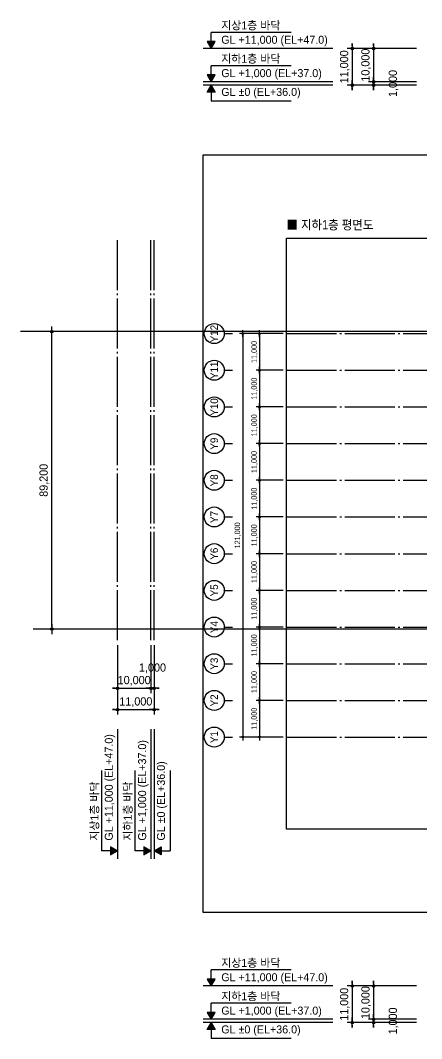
# Model space of a CAD drawing. Header units: millimetres. Extents: x 722866 to 1854783, y 2964952 to 3340562.
# Drawn here: x 1310866 to 1431221, y 2998641 to 3304039 of the extents above; entities that cross this region are included whole.
import ezdxf
from ezdxf.enums import TextEntityAlignment as Align

# ---------------------------------------------------------------- set-up
doc = ezdxf.new("R2010")
doc.units = ezdxf.units.MM
doc.linetypes.add('CEN', pattern=[35, 30, -2, 1, -2])
doc.linetypes.add('HIDDEN', pattern=[2, 1, -1])
for name, color, linetype in [('4A.TEC CEN', 1, 'CEN'), ('4A.TEC DIM', 7, 'Continuous'), ('4A.TEC TEXT 2', 3, 'Continuous'), ('4A.TEC 심볼', 7, 'Continuous'), ('LEVEL', 7, 'Continuous'), ('SYM', 7, 'Continuous'), ('TEX', 3, 'Continuous'), ('획지선', 8, 'HIDDEN')]:
    doc.layers.add(name, color=color, linetype=linetype)
doc.layers.add('DEFPOINT', color=135, linetype='Continuous', plot=False)
doc.styles.add('GHS', font='malgun.ttf')
doc.styles.add('title', font='H2HDRM.TTF')
doc.styles.add('나눔고딕', font='')
doc.styles.add('울릉도L', font='')
doc.styles.add('휴먼모음T', font='')
doc.styles.get('나눔고딕').set_extended_font_data('Dotum')
doc.styles.get('울릉도L').set_extended_font_data('Dotum')
doc.styles.get('휴먼모음T').set_extended_font_data('MoeumT R')
doc.dimstyles.new('DIM_600(외부치수)', dxfattribs={"dimscale": 400, "dimtxt": 3.3, "dimasz": 1, "dimexe": 2, "dimexo": 2, "dimgap": 1, "dimtad": 1, "dimdec": 0, "dimdsep": 46, "dimlunit": 6, "dimtxsty": '나눔고딕', "dimblk1": 'DIMDOT', "dimblk2": 'DIMDOT', "dimsah": 1, "dimcen": 2.5, "dimdle": 1.5, "dimclrd": 8, "dimclre": 8, "dimclrt": 3, "dimadec": 0, "dimazin": 0, "dimtfac": 1, "dimtdec": 0, "dimtix": 1, "dimtmove": 2, "dimatfit": 3, "dimldrblk": 'DIMDOT', "dimfxl": 1, "dimtvp": 1, "dimtolj": 1, "dimtzin": 0, "dimarcsym": 0})

# ---------------------------------------------------------------- blocks, each defined once
blk = doc.blocks.new('ccs122')
at = {"layer": '4A.TEC 심볼'}
blk.add_line((0, 8), (0, 3), dxfattribs=at)
blk.add_circle((0, 14), 6, dxfattribs=at)
at = {"layer": '4A.TEC TEXT 2', "color": 3, "style": 'GHS'}
blk.add_attdef('NO', text='', height=4.5, dxfattribs=at).set_placement((-0.01, 14.02), align=Align.MIDDLE_CENTER)
blk = doc.blocks.new('DIMDOT')
at = {"color": 0}
blk.add_line((-2, 0), (2, 0), dxfattribs=at)
for radius in [0.5, 0.25]:
    blk.add_circle((0, 0), radius, dxfattribs=at)
blk = doc.blocks.new('*D197')
at = {"layer": '4A.TEC DIM', "color": 8, "lineweight": -2}
for p, q in [((18731, 109699), (10649, 109699)), ((11649, 109199), (11649, 99199)), ((18731, 98699), (10649, 98699))]:
    blk.add_line(p, q, dxfattribs=at)
at = {"layer": 'Defpoints', "color": 0, "lineweight": -3}
for p in [(19731, 109699), (11649, 98699), (19731, 98699)]:
    blk.add_point(p, dxfattribs=at)
at = {"layer": '4A.TEC DIM', "color": 8, "lineweight": -2, "xscale": 500, "yscale": 500, "zscale": 500}
for p, rotation in [((11649, 109699), 90), ((11649, 98699), 270)]:
    blk.add_blockref('DIMDOT', p, dxfattribs=dict(at, rotation=rotation))
at = {"layer": '4A.TEC DIM', "color": 3, "insert": (10164, 104199), "char_height": 1650, "attachment_point": 5, "rotation": 90, "style": '나눔고딕'}
blk.add_mtext('\\A1;11,000', dxfattribs=at)
blk = doc.blocks.new('*D198')
at = {"layer": '4A.TEC DIM', "color": 8, "lineweight": -2}
for p, q in [((18731, 153699), (5636, 153699)), ((6636, 153199), (6636, 33199)), ((18731, 32699), (5636, 32699))]:
    blk.add_line(p, q, dxfattribs=at)
at = {"layer": 'Defpoints', "color": 0, "lineweight": -3}
for p in [(19731, 153699), (6636, 32699), (19731, 32699)]:
    blk.add_point(p, dxfattribs=at)
at = {"layer": '4A.TEC DIM', "color": 8, "lineweight": -2, "xscale": 500, "yscale": 500, "zscale": 500}
for p, rotation in [((6636, 153699), 90), ((6636, 32699), 270)]:
    blk.add_blockref('DIMDOT', p, dxfattribs=dict(at, rotation=rotation))
at = {"layer": '4A.TEC DIM', "color": 3, "insert": (5151, 93199), "char_height": 1650, "attachment_point": 5, "rotation": 90, "style": '나눔고딕'}
blk.add_mtext('\\A1;121,000', dxfattribs=at)
blk = doc.blocks.new('*D199')
at = {"layer": '4A.TEC DIM', "color": 8, "lineweight": -2}
for p, q in [((18731, 43699), (10649, 43699)), ((11649, 43199), (11649, 33199)), ((18731, 32699), (10649, 32699))]:
    blk.add_line(p, q, dxfattribs=at)
at = {"layer": 'Defpoints', "color": 0, "lineweight": -3}
for p in [(19731, 43699), (11649, 32699), (19731, 32699)]:
    blk.add_point(p, dxfattribs=at)
at = {"layer": '4A.TEC DIM', "color": 8, "lineweight": -2, "xscale": 500, "yscale": 500, "zscale": 500}
for p, rotation in [((11649, 43699), 90), ((11649, 32699), 270)]:
    blk.add_blockref('DIMDOT', p, dxfattribs=dict(at, rotation=rotation))
at = {"layer": '4A.TEC DIM', "color": 3, "insert": (10164, 38199), "char_height": 1650, "attachment_point": 5, "rotation": 90, "style": '나눔고딕'}
blk.add_mtext('\\A1;11,000', dxfattribs=at)
blk = doc.blocks.new('*D200')
at = {"layer": '4A.TEC DIM', "color": 8, "lineweight": -2}
for p, q in [((18731, 54699), (10649, 54699)), ((11649, 54199), (11649, 44199)), ((18731, 43699), (10649, 43699))]:
    blk.add_line(p, q, dxfattribs=at)
at = {"layer": 'Defpoints', "color": 0, "lineweight": -3}
for p in [(19731, 54699), (11649, 43699), (19731, 43699)]:
    blk.add_point(p, dxfattribs=at)
at = {"layer": '4A.TEC DIM', "color": 8, "lineweight": -2, "xscale": 500, "yscale": 500, "zscale": 500}
for p, rotation in [((11649, 54699), 90), ((11649, 43699), 270)]:
    blk.add_blockref('DIMDOT', p, dxfattribs=dict(at, rotation=rotation))
at = {"layer": '4A.TEC DIM', "color": 3, "insert": (10164, 49199), "char_height": 1650, "attachment_point": 5, "rotation": 90, "style": '나눔고딕'}
blk.add_mtext('\\A1;11,000', dxfattribs=at)
blk = doc.blocks.new('*D201')
at = {"layer": '4A.TEC DIM', "color": 8, "lineweight": -2}
for p, q in [((18731, 65699), (10649, 65699)), ((11649, 65199), (11649, 55199)), ((18731, 54699), (10649, 54699))]:
    blk.add_line(p, q, dxfattribs=at)
at = {"layer": 'Defpoints', "color": 0, "lineweight": -3}
for p in [(19731, 65699), (11649, 54699), (19731, 54699)]:
    blk.add_point(p, dxfattribs=at)
at = {"layer": '4A.TEC DIM', "color": 8, "lineweight": -2, "xscale": 500, "yscale": 500, "zscale": 500}
for p, rotation in [((11649, 65699), 90), ((11649, 54699), 270)]:
    blk.add_blockref('DIMDOT', p, dxfattribs=dict(at, rotation=rotation))
at = {"layer": '4A.TEC DIM', "color": 3, "insert": (10164, 60199), "char_height": 1650, "attachment_point": 5, "rotation": 90, "style": '나눔고딕'}
blk.add_mtext('\\A1;11,000', dxfattribs=at)
blk = doc.blocks.new('*D202')
at = {"layer": '4A.TEC DIM', "color": 8, "lineweight": -2}
for p, q in [((18731, 76699), (10649, 76699)), ((11649, 76199), (11649, 66199)), ((18731, 65699), (10649, 65699))]:
    blk.add_line(p, q, dxfattribs=at)
at = {"layer": 'Defpoints', "color": 0, "lineweight": -3}
for p in [(19731, 76699), (11649, 65699), (19731, 65699)]:
    blk.add_point(p, dxfattribs=at)
at = {"layer": '4A.TEC DIM', "color": 8, "lineweight": -2, "xscale": 500, "yscale": 500, "zscale": 500}
for p, rotation in [((11649, 76699), 90), ((11649, 65699), 270)]:
    blk.add_blockref('DIMDOT', p, dxfattribs=dict(at, rotation=rotation))
at = {"layer": '4A.TEC DIM', "color": 3, "insert": (10164, 71199), "char_height": 1650, "attachment_point": 5, "rotation": 90, "style": '나눔고딕'}
blk.add_mtext('\\A1;11,000', dxfattribs=at)
blk = doc.blocks.new('*D203')
at = {"layer": '4A.TEC DIM', "color": 8, "lineweight": -2}
for p, q in [((18731, 87699), (10649, 87699)), ((11649, 87199), (11649, 77199)), ((18731, 76699), (10649, 76699))]:
    blk.add_line(p, q, dxfattribs=at)
at = {"layer": 'Defpoints', "color": 0, "lineweight": -3}
for p in [(19731, 87699), (11649, 76699), (19731, 76699)]:
    blk.add_point(p, dxfattribs=at)
at = {"layer": '4A.TEC DIM', "color": 8, "lineweight": -2, "xscale": 500, "yscale": 500, "zscale": 500}
for p, rotation in [((11649, 87699), 90), ((11649, 76699), 270)]:
    blk.add_blockref('DIMDOT', p, dxfattribs=dict(at, rotation=rotation))
at = {"layer": '4A.TEC DIM', "color": 3, "insert": (10164, 82199), "char_height": 1650, "attachment_point": 5, "rotation": 90, "style": '나눔고딕'}
blk.add_mtext('\\A1;11,000', dxfattribs=at)
blk = doc.blocks.new('*D204')
at = {"layer": '4A.TEC DIM', "color": 8, "lineweight": -2}
for p, q in [((18731, 98699), (10649, 98699)), ((11649, 98199), (11649, 88199)), ((18731, 87699), (10649, 87699))]:
    blk.add_line(p, q, dxfattribs=at)
at = {"layer": 'Defpoints', "color": 0, "lineweight": -3}
for p in [(19731, 98699), (11649, 87699), (19731, 87699)]:
    blk.add_point(p, dxfattribs=at)
at = {"layer": '4A.TEC DIM', "color": 8, "lineweight": -2, "xscale": 500, "yscale": 500, "zscale": 500}
for p, rotation in [((11649, 98699), 90), ((11649, 87699), 270)]:
    blk.add_blockref('DIMDOT', p, dxfattribs=dict(at, rotation=rotation))
at = {"layer": '4A.TEC DIM', "color": 3, "insert": (10164, 93199), "char_height": 1650, "attachment_point": 5, "rotation": 90, "style": '나눔고딕'}
blk.add_mtext('\\A1;11,000', dxfattribs=at)
blk = doc.blocks.new('*D214')
at = {"layer": '4A.TEC DIM', "color": 8, "lineweight": -2}
for p, q in [((18731, 120699), (10649, 120699)), ((11649, 120199), (11649, 110199)), ((18731, 109699), (10649, 109699))]:
    blk.add_line(p, q, dxfattribs=at)
at = {"layer": 'Defpoints', "color": 0, "lineweight": -3}
for p in [(19731, 120699), (11649, 109699), (19731, 109699)]:
    blk.add_point(p, dxfattribs=at)
at = {"layer": '4A.TEC DIM', "color": 8, "lineweight": -2, "xscale": 500, "yscale": 500, "zscale": 500}
for p, rotation in [((11649, 120699), 90), ((11649, 109699), 270)]:
    blk.add_blockref('DIMDOT', p, dxfattribs=dict(at, rotation=rotation))
at = {"layer": '4A.TEC DIM', "color": 3, "insert": (10164, 115199), "char_height": 1650, "attachment_point": 5, "rotation": 90, "style": '나눔고딕'}
blk.add_mtext('\\A1;11,000', dxfattribs=at)
blk = doc.blocks.new('*D215')
at = {"layer": '4A.TEC DIM', "color": 8, "lineweight": -2}
for p, q in [((18731, 131699), (10649, 131699)), ((11649, 131199), (11649, 121199)), ((18731, 120699), (10649, 120699))]:
    blk.add_line(p, q, dxfattribs=at)
at = {"layer": 'Defpoints', "color": 0, "lineweight": -3}
for p in [(19731, 131699), (11649, 120699), (19731, 120699)]:
    blk.add_point(p, dxfattribs=at)
at = {"layer": '4A.TEC DIM', "color": 8, "lineweight": -2, "xscale": 500, "yscale": 500, "zscale": 500}
for p, rotation in [((11649, 131699), 90), ((11649, 120699), 270)]:
    blk.add_blockref('DIMDOT', p, dxfattribs=dict(at, rotation=rotation))
at = {"layer": '4A.TEC DIM', "color": 3, "insert": (10164, 126199), "char_height": 1650, "attachment_point": 5, "rotation": 90, "style": '나눔고딕'}
blk.add_mtext('\\A1;11,000', dxfattribs=at)
blk = doc.blocks.new('*D216')
at = {"layer": '4A.TEC DIM', "color": 8, "lineweight": -2}
for p, q in [((18731, 142699), (10649, 142699)), ((11649, 142199), (11649, 132199)), ((18731, 131699), (10649, 131699))]:
    blk.add_line(p, q, dxfattribs=at)
at = {"layer": 'Defpoints', "color": 0, "lineweight": -3}
for p in [(19731, 142699), (11649, 131699), (19731, 131699)]:
    blk.add_point(p, dxfattribs=at)
at = {"layer": '4A.TEC DIM', "color": 8, "lineweight": -2, "xscale": 500, "yscale": 500, "zscale": 500}
for p, rotation in [((11649, 142699), 90), ((11649, 131699), 270)]:
    blk.add_blockref('DIMDOT', p, dxfattribs=dict(at, rotation=rotation))
at = {"layer": '4A.TEC DIM', "color": 3, "insert": (10164, 137199), "char_height": 1650, "attachment_point": 5, "rotation": 90, "style": '나눔고딕'}
blk.add_mtext('\\A1;11,000', dxfattribs=at)
blk = doc.blocks.new('*D217')
at = {"layer": '4A.TEC DIM', "color": 8, "lineweight": -2}
for p, q in [((18731, 153699), (10649, 153699)), ((11649, 153199), (11649, 143199)), ((18731, 142699), (10649, 142699))]:
    blk.add_line(p, q, dxfattribs=at)
at = {"layer": 'Defpoints', "color": 0, "lineweight": -3}
for p in [(19731, 153699), (11649, 142699), (19731, 142699)]:
    blk.add_point(p, dxfattribs=at)
at = {"layer": '4A.TEC DIM', "color": 8, "lineweight": -2, "xscale": 500, "yscale": 500, "zscale": 500}
for p, rotation in [((11649, 153699), 90), ((11649, 142699), 270)]:
    blk.add_blockref('DIMDOT', p, dxfattribs=dict(at, rotation=rotation))
at = {"layer": '4A.TEC DIM', "color": 3, "insert": (10164, 148199), "char_height": 1650, "attachment_point": 5, "rotation": 90, "style": '나눔고딕'}
blk.add_mtext('\\A1;11,000', dxfattribs=at)
blk = doc.blocks.new('anglearrow')
at = {"layer": 'LEVEL'}
blk.add_hatch(color=4, dxfattribs=at).paths.add_polyline_path([(49917, 5497), (49992, 5367), (50067, 5497)])
at = {"layer": 'LEVEL', "color": 4}
blk.add_lwpolyline([(49992, 5367), (50067, 5497), (49917, 5497)], close=True, dxfattribs=at)
blk = doc.blocks.new('*D154')
at = {"layer": '4A.TEC DIM', "color": 8, "lineweight": -2}
for p, q in [((1416818, 3005191), (1416818, 3005941)), ((1429718, 3004441), (1415318, 3004441)), ((1429718, 3003441), (1415318, 3003441)), ((1416818, 3004441), (1416818, 3003441)), ((1416818, 3002691), (1416818, 3001941))]:
    blk.add_line(p, q, dxfattribs=at)
at = {"layer": 'Defpoints', "color": 0, "lineweight": -3}
for p in [(1416818, 3003441), (1431218, 3004441), (1431218, 3003441)]:
    blk.add_point(p, dxfattribs=at)
at = {"layer": '4A.TEC DIM', "color": 8, "lineweight": -2, "xscale": 750, "yscale": 750, "zscale": 750}
for p, rotation in [((1416818, 3004441), 270), ((1416818, 3003441), 90)]:
    blk.add_blockref('DIMDOT', p, dxfattribs=dict(at, rotation=rotation))
at = {"layer": '4A.TEC DIM', "color": 3, "insert": (1422811, 3003941), "char_height": 2475, "attachment_point": 5, "rotation": 90, "style": '나눔고딕'}
blk.add_mtext('\\A1;1,000', dxfattribs=at)
blk = doc.blocks.new('*D155')
at = {"layer": '4A.TEC DIM', "color": 8, "lineweight": -2}
for p, q in [((1429718, 3014441), (1415318, 3014441)), ((1416818, 3015191), (1416818, 3015941)), ((1416818, 3014441), (1416818, 3004441)), ((1429718, 3004441), (1415318, 3004441)), ((1416818, 3003691), (1416818, 3002941))]:
    blk.add_line(p, q, dxfattribs=at)
at = {"layer": 'Defpoints', "color": 0, "lineweight": -3}
for p in [(1431218, 3014441), (1416818, 3004441), (1431218, 3004441)]:
    blk.add_point(p, dxfattribs=at)
at = {"layer": '4A.TEC DIM', "color": 8, "lineweight": -2, "xscale": 750, "yscale": 750, "zscale": 750}
for p, rotation in [((1416818, 3014441), 270), ((1416818, 3004441), 90)]:
    blk.add_blockref('DIMDOT', p, dxfattribs=dict(at, rotation=rotation))
at = {"layer": '4A.TEC DIM', "color": 3, "insert": (1414591, 3009441), "char_height": 2475, "attachment_point": 5, "rotation": 90, "style": '나눔고딕'}
blk.add_mtext('\\A1;10,000', dxfattribs=at)
blk = doc.blocks.new('*D156')
at = {"layer": '4A.TEC DIM', "color": 8, "lineweight": -2}
for p, q in [((1429718, 3014441), (1408918, 3014441)), ((1410418, 3015191), (1410418, 3015941)), ((1410418, 3014441), (1410418, 3003441)), ((1429723, 3003441), (1408918, 3003441)), ((1410418, 3002691), (1410418, 3001941))]:
    blk.add_line(p, q, dxfattribs=at)
at = {"layer": 'Defpoints', "color": 0, "lineweight": -3}
for p in [(1431218, 3014441), (1410418, 3003441), (1431223, 3003441)]:
    blk.add_point(p, dxfattribs=at)
at = {"layer": '4A.TEC DIM', "color": 8, "lineweight": -2, "xscale": 750, "yscale": 750, "zscale": 750}
for p, rotation in [((1410418, 3014441), 270), ((1410418, 3003441), 90)]:
    blk.add_blockref('DIMDOT', p, dxfattribs=dict(at, rotation=rotation))
at = {"layer": '4A.TEC DIM', "color": 3, "insert": (1408191, 3008941), "char_height": 2475, "attachment_point": 5, "rotation": 90, "style": '나눔고딕'}
blk.add_mtext('\\A1;11,000', dxfattribs=at)
blk = doc.blocks.new('*D163')
at = {"layer": '4A.TEC DIM', "color": 8, "lineweight": -2}
for p, q in [((1416818, 3286361), (1416818, 3287111)), ((1429718, 3285611), (1415318, 3285611)), ((1429718, 3284611), (1415318, 3284611)), ((1416818, 3285611), (1416818, 3284611)), ((1416818, 3283861), (1416818, 3283111))]:
    blk.add_line(p, q, dxfattribs=at)
at = {"layer": 'Defpoints', "color": 0, "lineweight": -3}
for p in [(1416818, 3284611), (1431218, 3285611), (1431218, 3284611)]:
    blk.add_point(p, dxfattribs=at)
at = {"layer": '4A.TEC DIM', "color": 8, "lineweight": -2, "xscale": 750, "yscale": 750, "zscale": 750}
for p, rotation in [((1416818, 3285611), 270), ((1416818, 3284611), 90)]:
    blk.add_blockref('DIMDOT', p, dxfattribs=dict(at, rotation=rotation))
at = {"layer": '4A.TEC DIM', "color": 3, "insert": (1422811, 3285111), "char_height": 2475, "attachment_point": 5, "rotation": 90, "style": '나눔고딕'}
blk.add_mtext('\\A1;1,000', dxfattribs=at)
blk = doc.blocks.new('*D164')
at = {"layer": '4A.TEC DIM', "color": 8, "lineweight": -2}
for p, q in [((1429718, 3295611), (1415318, 3295611)), ((1416818, 3296361), (1416818, 3297111)), ((1416818, 3295611), (1416818, 3285611)), ((1429718, 3285611), (1415318, 3285611)), ((1416818, 3284861), (1416818, 3284111))]:
    blk.add_line(p, q, dxfattribs=at)
at = {"layer": 'Defpoints', "color": 0, "lineweight": -3}
for p in [(1431218, 3295611), (1416818, 3285611), (1431218, 3285611)]:
    blk.add_point(p, dxfattribs=at)
at = {"layer": '4A.TEC DIM', "color": 8, "lineweight": -2, "xscale": 750, "yscale": 750, "zscale": 750}
for p, rotation in [((1416818, 3295611), 270), ((1416818, 3285611), 90)]:
    blk.add_blockref('DIMDOT', p, dxfattribs=dict(at, rotation=rotation))
at = {"layer": '4A.TEC DIM', "color": 3, "insert": (1414591, 3290611), "char_height": 2475, "attachment_point": 5, "rotation": 90, "style": '나눔고딕'}
blk.add_mtext('\\A1;10,000', dxfattribs=at)
blk = doc.blocks.new('*D165')
at = {"layer": '4A.TEC DIM', "color": 8, "lineweight": -2}
for p, q in [((1429718, 3295611), (1408918, 3295611)), ((1410418, 3296361), (1410418, 3297111)), ((1410418, 3295611), (1410418, 3284611)), ((1429723, 3284611), (1408918, 3284611)), ((1410418, 3283861), (1410418, 3283111))]:
    blk.add_line(p, q, dxfattribs=at)
at = {"layer": 'Defpoints', "color": 0, "lineweight": -3}
for p in [(1431218, 3295611), (1410418, 3284611), (1431223, 3284611)]:
    blk.add_point(p, dxfattribs=at)
at = {"layer": '4A.TEC DIM', "color": 8, "lineweight": -2, "xscale": 750, "yscale": 750, "zscale": 750}
for p, rotation in [((1410418, 3295611), 270), ((1410418, 3284611), 90)]:
    blk.add_blockref('DIMDOT', p, dxfattribs=dict(at, rotation=rotation))
at = {"layer": '4A.TEC DIM', "color": 3, "insert": (1408191, 3290111), "char_height": 2475, "attachment_point": 5, "rotation": 90, "style": '나눔고딕'}
blk.add_mtext('\\A1;11,000', dxfattribs=at)
blk = doc.blocks.new('*D171')
at = {"layer": '4A.TEC DIM', "color": 8, "lineweight": -2}
for p, q in [((1349998, 3116617), (1349998, 3102217)), ((1350998, 3116617), (1350998, 3102217)), ((1349248, 3103717), (1348498, 3103717)), ((1349998, 3103717), (1350998, 3103717)), ((1351748, 3103717), (1352498, 3103717))]:
    blk.add_line(p, q, dxfattribs=at)
at = {"layer": 'Defpoints', "color": 0, "lineweight": -3}
for p in [(1349998, 3118117), (1350998, 3118117), (1350998, 3103717)]:
    blk.add_point(p, dxfattribs=at)
at = {"layer": '4A.TEC DIM', "color": 8, "lineweight": -2, "xscale": 750, "yscale": 750, "zscale": 750}
blk.add_blockref('DIMDOT', (1349998, 3103717), dxfattribs=at)
at = {"layer": '4A.TEC DIM', "color": 8, "lineweight": -2, "xscale": 750, "yscale": 750, "zscale": 750, "rotation": 180}
blk.add_blockref('DIMDOT', (1350998, 3103717), dxfattribs=at)
at = {"layer": '4A.TEC DIM', "color": 3, "insert": (1350498, 3109710), "char_height": 2475, "attachment_point": 5, "style": '나눔고딕'}
blk.add_mtext('\\A1;1,000', dxfattribs=at)
blk = doc.blocks.new('*D172')
at = {"layer": '4A.TEC DIM', "color": 8, "lineweight": -2}
for p, q in [((1339998, 3116617), (1339998, 3102217)), ((1349998, 3116617), (1349998, 3102217)), ((1339248, 3103717), (1338498, 3103717)), ((1339998, 3103717), (1349998, 3103717)), ((1350748, 3103717), (1351498, 3103717))]:
    blk.add_line(p, q, dxfattribs=at)
at = {"layer": 'Defpoints', "color": 0, "lineweight": -3}
for p in [(1339998, 3118117), (1349998, 3118117), (1349998, 3103717)]:
    blk.add_point(p, dxfattribs=at)
at = {"layer": '4A.TEC DIM', "color": 8, "lineweight": -2, "xscale": 750, "yscale": 750, "zscale": 750}
blk.add_blockref('DIMDOT', (1339998, 3103717), dxfattribs=at)
at = {"layer": '4A.TEC DIM', "color": 8, "lineweight": -2, "xscale": 750, "yscale": 750, "zscale": 750, "rotation": 180}
blk.add_blockref('DIMDOT', (1349998, 3103717), dxfattribs=at)
at = {"layer": '4A.TEC DIM', "color": 3, "insert": (1344998, 3105945), "char_height": 2475, "attachment_point": 5, "style": '나눔고딕'}
blk.add_mtext('\\A1;10,000', dxfattribs=at)
blk = doc.blocks.new('*D173')
at = {"layer": '4A.TEC DIM', "color": 8, "lineweight": -2}
for p, q in [((1339998, 3116617), (1339998, 3095817)), ((1350998, 3116623), (1350998, 3095817)), ((1339248, 3097317), (1338498, 3097317)), ((1339998, 3097317), (1350998, 3097317)), ((1351748, 3097317), (1352498, 3097317))]:
    blk.add_line(p, q, dxfattribs=at)
at = {"layer": 'Defpoints', "color": 0, "lineweight": -3}
for p in [(1339998, 3118117), (1350998, 3118123), (1350998, 3097317)]:
    blk.add_point(p, dxfattribs=at)
at = {"layer": '4A.TEC DIM', "color": 8, "lineweight": -2, "xscale": 750, "yscale": 750, "zscale": 750}
blk.add_blockref('DIMDOT', (1339998, 3097317), dxfattribs=at)
at = {"layer": '4A.TEC DIM', "color": 8, "lineweight": -2, "xscale": 750, "yscale": 750, "zscale": 750, "rotation": 180}
blk.add_blockref('DIMDOT', (1350998, 3097317), dxfattribs=at)
at = {"layer": '4A.TEC DIM', "color": 3, "insert": (1345498, 3099545), "char_height": 2475, "attachment_point": 5, "style": '나눔고딕'}
blk.add_mtext('\\A1;11,000', dxfattribs=at)
blk = doc.blocks.new('*D174')
at = {"layer": '4A.TEC DIM', "color": 8, "lineweight": -2}
for p, q in [((1338160, 3210691), (1318793, 3210691)), ((1320293, 3122241), (1320293, 3209941)), ((1338498, 3121491), (1318793, 3121491))]:
    blk.add_line(p, q, dxfattribs=at)
at = {"layer": 'Defpoints', "color": 0, "lineweight": -3}
for p in [(1320293, 3210691), (1339660, 3210691), (1339998, 3121491)]:
    blk.add_point(p, dxfattribs=at)
at = {"layer": '4A.TEC DIM', "color": 8, "lineweight": -2, "xscale": 750, "yscale": 750, "zscale": 750}
for p, rotation in [((1320293, 3210691), 90), ((1320293, 3121491), 270)]:
    blk.add_blockref('DIMDOT', p, dxfattribs=dict(at, rotation=rotation))
at = {"layer": '4A.TEC DIM', "color": 3, "insert": (1318065, 3166091), "char_height": 2475, "attachment_point": 5, "rotation": 90, "style": '나눔고딕'}
blk.add_mtext('\\A1;89,200', dxfattribs=at)
blk = doc.blocks.new('dwgCE0B')
at = {"layer": '4A.TEC CEN', "color": 250, "ltscale": 500}
for p, q in [((19730.53, 153699.21, 3333.33), (266774.92, 153699.21, 3333.33)), ((19730.53, 142699.21, 3333.33), (266774.92, 142699.21, 3333.33)), ((19730.53, 131699.21, 3333.33), (266774.92, 131699.21, 3333.33)), ((19730.53, 120699.21, 3333.33), (266774.92, 120699.21, 3333.33)), ((19730.53, 109699.21, 3333.33), (266774.92, 109699.21, 3333.33)), ((19730.53, 98699.21, 3333.33), (266774.92, 98699.21, 3333.33)), ((19730.53, 87699.21, 3333.33), (266774.92, 87699.21, 3333.33)), ((19730.53, 76699.21, 3333.33), (266774.92, 76699.21, 3333.33)), ((19730.53, 65699.21, 3333.33), (266774.92, 65699.21, 3333.33)), ((19730.53, 54699.21, 3333.33), (266774.92, 54699.21, 3333.33)), ((19730.53, 43699.21, 3333.33), (266774.92, 43699.21, 3333.33)), ((19730.53, 32699.21, 3333.33), (266774.92, 32699.21, 3333.33))]:
    blk.add_line(p, q, dxfattribs=at)
at = {"layer": '4A.TEC 심볼'}
ref = blk.add_blockref('ccs122', (5067.37, 153699.21, 3333.33), dxfattribs=dict(at, xscale=499.9999977496833, yscale=499.9999977496833, zscale=499.9999977496833, rotation=90))
ref.add_attrib('NO', 'Y12', dxfattribs={"layer": '0', "color": 3, "height": 2250, "rotation": 90, "style": '울릉도L'}).set_placement((-1941.58, 153696.13, 3333.33), align=Align.MIDDLE_CENTER)
ref = blk.add_blockref('ccs122', (5067.37, 142699.21, 3333.33), dxfattribs=dict(at, xscale=499.9999977496833, yscale=499.9999977496833, zscale=499.9999977496833, rotation=90))
ref.add_attrib('NO', 'Y11', dxfattribs={"layer": '0', "color": 3, "height": 2250, "rotation": 90, "style": '울릉도L'}).set_placement((-1941.58, 142696.13, 3333.33), align=Align.MIDDLE_CENTER)
ref = blk.add_blockref('ccs122', (5067.37, 131699.21, 3333.33), dxfattribs=dict(at, xscale=499.9999977496833, yscale=499.9999977496833, zscale=499.9999977496833, rotation=90))
ref.add_attrib('NO', 'Y10', dxfattribs={"layer": '0', "color": 3, "height": 2250, "rotation": 90, "style": '울릉도L'}).set_placement((-1941.58, 131696.13, 3333.33), align=Align.MIDDLE_CENTER)
ref = blk.add_blockref('ccs122', (5067.37, 120699.21, 3333.33), dxfattribs=dict(at, xscale=499.9999977496833, yscale=499.9999977496833, zscale=499.9999977496833, rotation=90))
ref.add_attrib('NO', 'Y9', dxfattribs={"layer": '0', "color": 3, "height": 2250, "rotation": 90, "style": '울릉도L'}).set_placement((-1941.58, 120696.13, 3333.33), align=Align.MIDDLE_CENTER)
ref = blk.add_blockref('ccs122', (5067.37, 109699.21, 3333.33), dxfattribs=dict(at, xscale=499.9999977496833, yscale=499.9999977496833, zscale=499.9999977496833, rotation=90))
ref.add_attrib('NO', 'Y8', dxfattribs={"layer": '0', "color": 3, "height": 2250, "rotation": 90, "style": '울릉도L'}).set_placement((-1941.58, 109696.13, 3333.33), align=Align.MIDDLE_CENTER)
ref = blk.add_blockref('ccs122', (5067.37, 98699.21, 3333.33), dxfattribs=dict(at, xscale=499.9999977496833, yscale=499.9999977496833, zscale=499.9999977496833, rotation=90))
ref.add_attrib('NO', 'Y7', dxfattribs={"layer": '0', "color": 3, "height": 2250, "rotation": 90, "style": '울릉도L'}).set_placement((-1941.58, 98696.13, 3333.33), align=Align.MIDDLE_CENTER)
ref = blk.add_blockref('ccs122', (5067.37, 87699.21, 3333.33), dxfattribs=dict(at, xscale=499.9999977496833, yscale=499.9999977496833, zscale=499.9999977496833, rotation=90))
ref.add_attrib('NO', 'Y6', dxfattribs={"layer": '0', "color": 3, "height": 2250, "rotation": 90, "style": '울릉도L'}).set_placement((-1941.58, 87696.13, 3333.33), align=Align.MIDDLE_CENTER)
ref = blk.add_blockref('ccs122', (5067.37, 76699.21, 3333.33), dxfattribs=dict(at, xscale=499.9999977496833, yscale=499.9999977496833, zscale=499.9999977496833, rotation=90))
ref.add_attrib('NO', 'Y5', dxfattribs={"layer": '0', "color": 3, "height": 2250, "rotation": 90, "style": '울릉도L'}).set_placement((-1941.58, 76696.13, 3333.33), align=Align.MIDDLE_CENTER)
ref = blk.add_blockref('ccs122', (5067.37, 65699.21, 3333.33), dxfattribs=dict(at, xscale=499.9999977496833, yscale=499.9999977496833, zscale=499.9999977496833, rotation=90))
ref.add_attrib('NO', 'Y4', dxfattribs={"layer": '0', "color": 3, "height": 2250, "rotation": 90, "style": '울릉도L'}).set_placement((-1941.58, 65696.13, 3333.33), align=Align.MIDDLE_CENTER)
ref = blk.add_blockref('ccs122', (5067.37, 54699.21, 3333.33), dxfattribs=dict(at, xscale=499.9999977496833, yscale=499.9999977496833, zscale=499.9999977496833, rotation=90))
ref.add_attrib('NO', 'Y3', dxfattribs={"layer": '0', "color": 3, "height": 2250, "rotation": 90, "style": '울릉도L'}).set_placement((-1941.59, 54696.13, 3333.33), align=Align.MIDDLE_CENTER)
ref = blk.add_blockref('ccs122', (5067.37, 43699.21, 3333.33), dxfattribs=dict(at, xscale=499.9999977496833, yscale=499.9999977496833, zscale=499.9999977496833, rotation=90))
ref.add_attrib('NO', 'Y2', dxfattribs={"layer": '0', "color": 3, "height": 2250, "rotation": 90, "style": '울릉도L'}).set_placement((-1941.58, 43696.13, 3333.33), align=Align.MIDDLE_CENTER)
ref = blk.add_blockref('ccs122', (5067.37, 32699.21, 3333.33), dxfattribs=dict(at, xscale=499.9999977496833, yscale=499.9999977496833, zscale=499.9999977496833, rotation=90))
ref.add_attrib('NO', 'Y1', dxfattribs={"layer": '0', "color": 3, "height": 2250, "rotation": 90, "style": '울릉도L'}).set_placement((-1941.59, 32696.13, 3333.33), align=Align.MIDDLE_CENTER)
at = {"layer": '4A.TEC DIM'}
for base, p1, p2, picture, middle in [((6636.23, 32699.21, 3333.33), (19730.53, 153699.21, 3333.33), (19730.52, 32699.21, 3333.33), '*D198', (5151.16, 93199.21, 3333.33)), ((11648.95, 142699.21, 3333.33), (19730.53, 153699.21, 3333.33), (19730.53, 142699.21, 3333.33), '*D217', (10163.88, 148199.21, 3333.33)), ((11648.95, 131699.21, 3333.33), (19730.53, 142699.21, 3333.33), (19730.53, 131699.21, 3333.33), '*D216', (10163.88, 137199.21, 3333.33)), ((11648.95, 120699.21, 3333.33), (19730.53, 131699.21, 3333.33), (19730.53, 120699.21, 3333.33), '*D215', (10163.88, 126199.21, 3333.33)), ((11648.95, 109699.21, 3333.33), (19730.53, 120699.21, 3333.33), (19730.53, 109699.21, 3333.33), '*D214', (10163.88, 115199.21, 3333.33)), ((11648.95, 98699.21, 3333.33), (19730.53, 109699.21, 3333.33), (19730.53, 98699.21, 3333.33), '*D197', (10163.88, 104199.21, 3333.33)), ((11648.95, 87699.21, 3333.33), (19730.53, 98699.21, 3333.33), (19730.53, 87699.21, 3333.33), '*D204', (10163.88, 93199.21, 3333.33)), ((11648.95, 76699.21, 3333.33), (19730.53, 87699.21, 3333.33), (19730.53, 76699.21, 3333.33), '*D203', (10163.88, 82199.21, 3333.33)), ((11648.95, 65699.21, 3333.33), (19730.53, 76699.21, 3333.33), (19730.53, 65699.21, 3333.33), '*D202', (10163.88, 71199.21, 3333.33)), ((11648.95, 54699.21, 3333.33), (19730.53, 65699.21, 3333.33), (19730.52, 54699.21, 3333.33), '*D201', (10163.88, 60199.21, 3333.33)), ((11648.95, 43699.21, 3333.33), (19730.52, 54699.21, 3333.33), (19730.52, 43699.21, 3333.33), '*D200', (10163.87, 49199.21, 3333.33)), ((11648.95, 32699.21, 3333.33), (19730.52, 43699.21, 3333.33), (19730.52, 32699.21, 3333.33), '*D199', (10163.87, 38199.21, 3333.33))]:
    dim = blk.add_linear_dim(base=base, p1=p1, p2=p2, angle=90, dimstyle='DIM_600(외부치수)', override={"dimscale": 500, "dimdec": 1, "dimblk1": 'DIMDOT', "dimblk2": 'DIMDOT'}, dxfattribs=at)
    dim.commit()
    dim.dimension.update_dxf_attribs({"geometry": picture, "text_midpoint": middle})

msp = doc.modelspace()

# ---------------------------------------------------------------- linework, layer by layer
at = {"color": 1}
for p, q in [((1715940.7, 3210691.36), (1310865.81, 3210691.36)), ((1715940.7, 3121491.36), (1314678.13, 3121491.36))]:
    msp.add_line(p, q, dxfattribs=at)
at = {"layer": '4A.TEC CEN', "color": 8, "ltscale": 500}
for p, q in [((1339997.98, 3118122.72), (1339997.98, 3238684.46)), ((1349997.98, 3118122.72), (1349997.98, 3238684.46)), ((1350997.98, 3118122.72), (1350997.98, 3238684.46))]:
    msp.add_line(p, q, dxfattribs=at)
at = {"layer": 'DEFPOINT'}
for points in [[(1365680.73, 3263710.65), (1662725.12, 3263710.65), (1662725.12, 3036441.18), (1365680.73, 3036441.18)], [(1365680.73, 3263710.65), (1662725.12, 3263710.65), (1662725.12, 3036441.18), (1365680.73, 3036441.18)], [(1390680.73, 3238710.65), (1637725.12, 3238710.65), (1637725.12, 3061441.18), (1390680.73, 3061441.18)]]:
    msp.add_lwpolyline(points, close=True, dxfattribs=at)
at = {"layer": 'SYM', "color": 4}
for p, q in [((1392123.87, 3300410.75), (1368054.89, 3300410.75)), ((1368054.89, 3297689.21), (1368054.89, 3300410.75)), ((1392123.87, 3290410.75), (1368054.89, 3290410.75)), ((1368054.89, 3287689.21), (1368054.89, 3290410.75)), ((1368054.89, 3282532.28), (1368054.89, 3279810.75)), ((1392123.87, 3279810.75), (1368054.89, 3279810.75)), ((1335197.98, 3079023.13), (1335197.98, 3054954.15)), ((1345197.98, 3079023.13), (1345197.98, 3054954.15)), ((1355797.98, 3079023.13), (1355797.98, 3054954.15)), ((1337919.52, 3054954.15), (1335197.98, 3054954.15)), ((1347919.52, 3054954.15), (1345197.98, 3054954.15)), ((1353076.44, 3054954.15), (1355797.98, 3054954.15)), ((1392123.87, 3019241.18), (1368054.89, 3019241.18)), ((1368054.89, 3016519.64), (1368054.89, 3019241.18)), ((1392123.87, 3009241.18), (1368054.89, 3009241.18)), ((1368054.89, 3006519.64), (1368054.89, 3009241.18)), ((1368054.89, 3001362.71), (1368054.89, 2998641.18)), ((1392123.87, 2998641.18), (1368054.89, 2998641.18))]:
    msp.add_line(p, q, dxfattribs=at)
at = {"layer": 'SYM', "color": 2}
for p, q in [((1404581.72, 3295610.75), (1365654.89, 3295610.75)), ((1404581.72, 3285610.75), (1365654.89, 3285610.75)), ((1404581.72, 3284610.75), (1365654.89, 3284610.75)), ((1339997.98, 3091480.98), (1339997.98, 3052554.15)), ((1349997.98, 3091480.98), (1349997.98, 3052554.15)), ((1350997.98, 3091480.98), (1350997.98, 3052554.15)), ((1404581.72, 3014441.18), (1365654.89, 3014441.18)), ((1404581.72, 3004441.18), (1365654.89, 3004441.18)), ((1404581.72, 3003441.18), (1365654.89, 3003441.18))]:
    msp.add_line(p, q, dxfattribs=at)

# ---------------------------------------------------------------- block references
at = {"lineweight": -3}
msp.add_blockref('dwgCE0B', (1370950.2, 3056392.14, -13333.33), dxfattribs=at)
at = {"layer": 'SYM', "yscale": 16, "zscale": 16}
for p, xscale, rotation in [((568182.73, 3209732.03), 16, 360), ((568182.73, 3199732.03), 16, 360), ((568182.73, 3370489.46), -16, 180), ((1425876.69, 2255082), 16, 89.99999999999999), ((1435876.69, 2255082), 16, 89.99999999999999), ((1265119.27, 2255082), -16, 269.9999999999999), ((568182.73, 2928562.46), 16, 360), ((568182.73, 2918562.46), 16, 360), ((568182.73, 3089319.89), -16, 180)]:
    msp.add_blockref('anglearrow', p, dxfattribs=dict(at, xscale=xscale, rotation=rotation))

# ---------------------------------------------------------------- texts
at = {"layer": 'TEX', "style": '휴먼모음T'}
for s, p in [('지상1층 바닥', (1371112.78, 3301325.38)), ('GL +11,000 (EL+47.0)', (1371130.39, 3297019.34)), ('지하1층 바닥', (1371112.78, 3291325.38)), ('GL +1,000 (EL+37.0)', (1371130.39, 3287019.34)), ('GL %%P0 (EL+36.0)', (1371130.39, 3281375.93)), ('지상1층 바닥', (1371112.78, 3020155.81)), ('GL +11,000 (EL+47.0)', (1371130.39, 3015849.77)), ('지하1층 바닥', (1371112.78, 3010155.81)), ('GL +1,000 (EL+37.0)', (1371130.39, 3005849.77)), ('GL %%P0 (EL+36.0)', (1371130.39, 3000206.36))]:
    msp.add_text(s, height=2400, dxfattribs=at).set_placement(p)
for s, p in [('GL +11,000 (EL+47.0)', (1338589.39, 3058029.65)), ('GL +1,000 (EL+37.0)', (1348589.39, 3058029.65)), ('GL %%P0 (EL+36.0)', (1354232.79, 3058029.65)), ('지상1층 바닥', (1334283.35, 3058012.04)), ('지하1층 바닥', (1344283.35, 3058012.04))]:
    msp.add_text(s, height=2400, rotation=90, dxfattribs=at).set_placement(p)
at = {"layer": '획지선', "color": 3, "linetype": 'ByBlock', "style": 'title', "width": 0.9}
msp.add_text('■ 지하1층 평면도', height=2800, dxfattribs=at).set_placement((1390680.73, 3242724.91), align=Align.MIDDLE_LEFT)

# ---------------------------------------------------------------- dimensions: what is measured, and where the dimension line sits
at = {"layer": '4A.TEC DIM'}
for base, p1, p2, angle, picture, middle in [((1410418.17, 3284610.75), (1431218.17, 3295610.75), (1431223.45, 3284610.75), 90, '*D165', (1408190.56, 3290110.75)), ((1416818.17, 3285610.75), (1431218.17, 3295610.75), (1431218.17, 3285610.75), 90, '*D164', (1414590.56, 3290610.75)), ((1320292.56, 3210691.36), (1339997.98, 3121491.36), (1339660.17, 3210691.36), 90, '*D174', (1318064.94, 3166091.36)), ((1350997.98, 3097317.44), (1339997.98, 3118117.44), (1350997.98, 3118122.72), 180, '*D173', (1345497.98, 3099545.05)), ((1349997.98, 3103717.44), (1339997.98, 3118117.44), (1349997.98, 3118117.44), 180, '*D172', (1344997.98, 3105945.05)), ((1410418.17, 3003441.18), (1431218.17, 3014441.18), (1431223.45, 3003441.18), 90, '*D156', (1408190.56, 3008941.18)), ((1416818.17, 3004441.18), (1431218.17, 3014441.18), (1431218.17, 3004441.18), 90, '*D155', (1414590.56, 3009441.18))]:
    dim = msp.add_linear_dim(base=base, p1=p1, p2=p2, angle=angle, dimstyle='DIM_600(외부치수)', override={"dimscale": 750, "dimdec": 1, "dimblk1": 'DIMDOT', "dimblk2": 'DIMDOT'}, dxfattribs=at)
    dim.commit()
    dim.dimension.update_dxf_attribs({"geometry": picture, "text_midpoint": middle})
for base, p1, p2, angle, picture, middle in [((1416818.17, 3284610.75), (1431218.17, 3285610.75), (1431218.17, 3284610.75), 90, '*D163', (1422810.61, 3285110.75)), ((1350997.98, 3103717.44), (1349997.98, 3118117.44), (1350997.98, 3118117.44), 180, '*D171', (1350497.98, 3109709.87)), ((1416818.17, 3003441.18), (1431218.17, 3004441.18), (1431218.17, 3003441.18), 90, '*D154', (1422810.61, 3003941.18))]:
    dim = msp.add_linear_dim(base=base, p1=p1, p2=p2, angle=angle, dimstyle='DIM_600(외부치수)', override={"dimscale": 750, "dimdec": 1, "dimblk1": 'DIMDOT', "dimblk2": 'DIMDOT'}, dxfattribs=at)
    dim.commit()
    dim.dimension.update_dxf_attribs({"geometry": picture, "text_midpoint": middle, "dimtype": 160})

doc.saveas('drawing.dxf')
